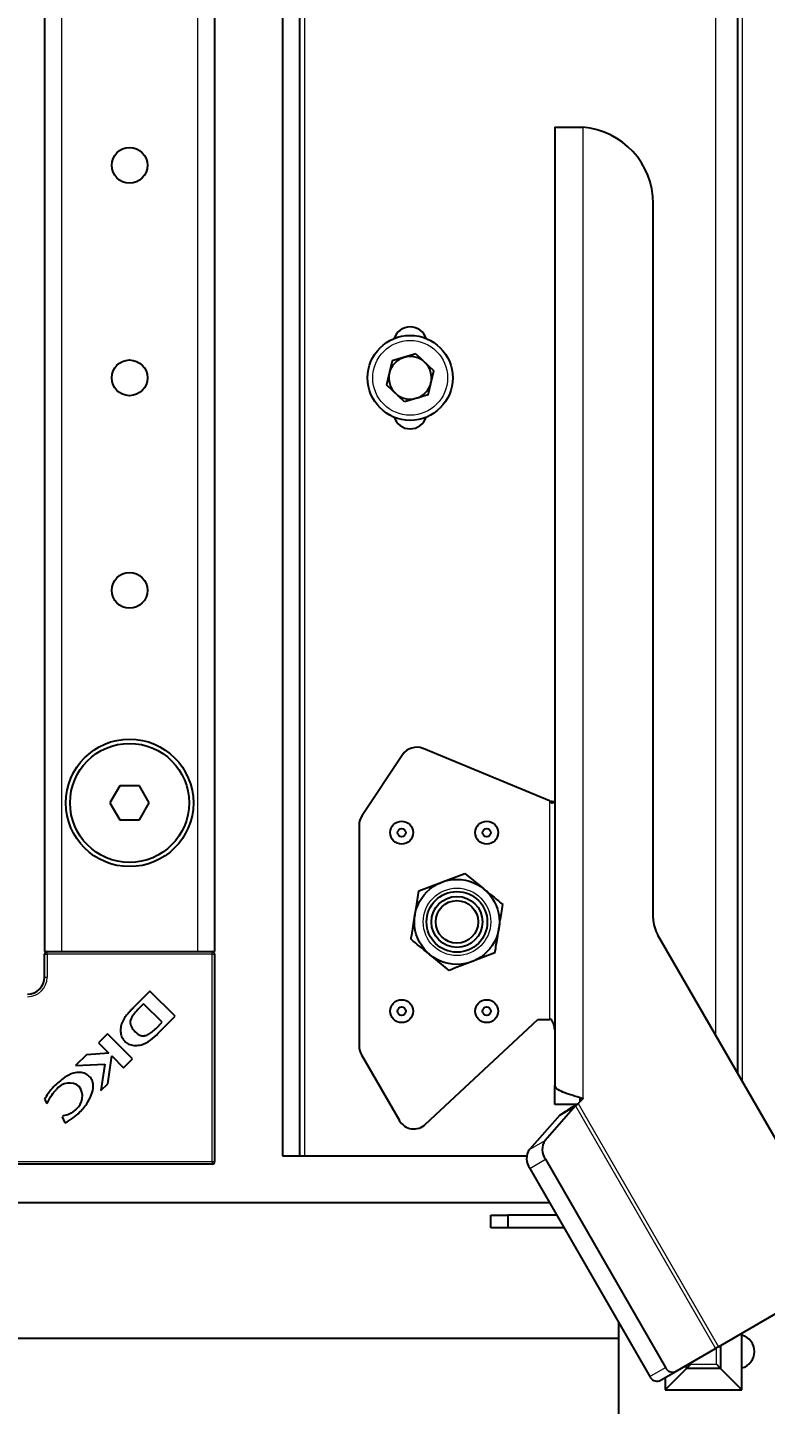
# Model space of a CAD drawing. Header units: millimetres. Extents: x -964 to 2908, y -1920 to 1219.
# Drawn here: x -301.9 to -215.2, y -1192 to -1030 of the extents above; entities that cross this region are included whole.
import ezdxf

# ---------------------------------------------------------------- set-up
doc = ezdxf.new("R2010")
doc.units = ezdxf.units.MM
doc.layers.add('FORMAT', color=7, linetype='Continuous')
doc.styles.add('SLDTEXTSTYLE0', font='TXT', dxfattribs={"width": 0.75})
doc.dimstyles.new('SLDDIMSTYLE0', dxfattribs={"dimtxt": 20, "dimasz": 10, "dimexe": 0, "dimexo": 0.0625, "dimgap": 5, "dimtad": 2, "dimdec": 1, "dimrnd": 1e-09, "dimzin": 12, "dimdsep": 46, "dimtxsty": 'SLDTEXTSTYLE0', "dimsah": 1, "dimcen": 0.09, "dimadec": 0, "dimazin": 3, "dimtfac": 1, "dimtofl": 0, "dimtmove": 0, "dimatfit": 3, "dimfxl": 0, "dimfrac": 2, "dimtolj": 1, "dimtzin": 12, "dimarcsym": 0})

# ---------------------------------------------------------------- blocks, each defined once
blk = doc.blocks.new('_D_6')
at = {"layer": 'FORMAT'}
for p, q in [((-334.94, -1159.18), (-334.94, -1529.21)), ((-224.44, -1198.73), (-224.44, -1529.21)), ((-224.44, -1528.21), (-334.94, -1528.21))]:
    blk.add_line(p, q, dxfattribs=at)
for points in [[(-334.94, -1528.21), (-324.94, -1529.75), (-324.94, -1526.67)], [(-224.44, -1528.21), (-234.44, -1526.67), (-234.44, -1529.75)]]:
    blk.add_solid(points, dxfattribs=at)
at = {"layer": 'FORMAT', "insert": (-312.94, -1502.43), "char_height": 20, "attachment_point": 1, "style": 'SLDTEXTSTYLE0'}
blk.add_mtext('110,5', dxfattribs=at)

msp = doc.modelspace()

# ---------------------------------------------------------------- linework, layer by layer
at = {"color": 7, "linetype": 'Continuous', "lineweight": 25}
for p, q in [((-271.94, 720.28), (-271.94, -1162.72)), ((-269.94, 720.28), (-269.94, -1162.72)), ((-218.44, 710.57), (-218.44, -1153)), ((-299.94, 696.28), (-299.94, -1138.72)), ((-279.94, 696.28), (-279.94, -1138.72)), ((-239.94, -1041.72), (-238.97, -1041.72)), ((-239.94, -1041.72), (-239.94, -1154.48)), ((-238.97, -1041.72), (-236.85, -1041.72)), ((-228.35, -1134.77), (-228.35, -1050.72)), ((-256.26, -1068.4), (-259.04, -1069.22)), ((-256.26, -1068.4), (-254.16, -1070.4)), ((-259.04, -1069.22), (-259.72, -1072.03)), ((-254.84, -1073.22), (-254.16, -1070.4)), ((-257.62, -1074.03), (-259.72, -1072.03)), ((-254.84, -1073.22), (-257.62, -1074.03)), ((-257.84, -1115.57), (-262.6, -1122.71)), ((-240.54, -1120.97), (-255.43, -1114.82)), ((-291.09, -1119.22), (-292.25, -1121.22)), ((-288.78, -1119.22), (-291.09, -1119.22)), ((-287.63, -1121.22), (-288.78, -1119.22)), ((-292.25, -1121.22), (-291.09, -1123.22)), ((-288.78, -1123.22), (-287.63, -1121.22)), ((-240.54, -1120.97), (-239.94, -1121.07)), ((-240.54, -1120.97), (-240.3, -1121.22)), ((-291.09, -1123.22), (-288.78, -1123.22)), ((-262.94, -1123.82), (-262.94, -1149.87)), ((-255.91, -1131.57), (-253.21, -1130.54)), ((-250.52, -1129.52), (-248.28, -1131.34)), ((-209.98, -1167.66), (-227.81, -1136.77)), ((-299.94, -1138.72), (-299.64, -1138.72)), ((-299.94, -1141.72), (-299.94, -1139.02)), ((-299.64, -1138.72), (-298.99, -1138.72)), ((-298.99, -1138.72), (-297.94, -1138.72)), ((-297.94, -1138.72), (-281.94, -1138.72)), ((-281.94, -1138.72), (-280.89, -1138.72)), ((-280.89, -1138.72), (-280.24, -1138.72)), ((-280.24, -1138.72), (-279.94, -1138.72)), ((-279.94, -1139.02), (-279.94, -1163.42)), ((-252.36, -1140.92), (-254.6, -1139.09)), ((-246.97, -1138.87), (-249.66, -1139.89)), ((-287.55, -1143.36), (-289.44, -1145.25)), ((-284.59, -1146.32), (-287.55, -1143.36)), ((-288.29, -1144.84), (-288.95, -1145.52)), ((-286.11, -1147.03), (-288.29, -1144.84)), ((-289.44, -1145.25), (-289.45, -1145.27)), ((-286.58, -1148.31), (-284.59, -1146.32)), ((-255.13, -1159.03), (-241.94, -1146.72)), ((-241.94, -1146.72), (-240.54, -1146.72)), ((-240.3, -1146.72), (-240.54, -1146.72)), ((-292.55, -1148.37), (-293.61, -1149.43)), ((-289.59, -1151.33), (-292.55, -1148.37)), ((-286.83, -1147.77), (-286.11, -1147.03)), ((-293.61, -1149.43), (-292.36, -1150.67)), ((-295.02, -1150.84), (-296.31, -1152.13)), ((-292.36, -1150.67), (-295.02, -1150.84)), ((-292.51, -1154.25), (-292.03, -1150.98)), ((-292.03, -1150.98), (-290.64, -1152.37)), ((-290.64, -1152.37), (-289.59, -1151.33)), ((-262.67, -1150.87), (-258.21, -1158.6)), ((-296.31, -1152.13), (-292.84, -1151.95)), ((-292.84, -1151.95), (-293.31, -1155.05)), ((-293.31, -1155.05), (-292.51, -1154.25)), ((-239.94, -1156.72), (-239.94, -1154.48)), ((-299.94, -1156.09), (-299.69, -1156.6)), ((-299.69, -1156.6), (-299.58, -1156.49)), ((-236.62, -1156.03), (-237.19, -1156.57)), ((-236.94, -1156.33), (-236.94, -1155.92)), ((-236.64, -1156.01), (-236.62, -1156.03)), ((-297.74, -1158.04), (-297.88, -1158.17)), ((-239.33, -1157.94), (-242.91, -1161.98)), ((-237.5, -1156.87), (-241.07, -1160.92)), ((-237.43, -1156.72), (-239.94, -1156.72)), ((-239.33, -1157.94), (-237.5, -1156.87)), ((-297.88, -1158.17), (-297.54, -1158.86)), ((-271.94, -1162.72), (-269.94, -1162.72)), ((-269.94, -1162.72), (-269.34, -1162.72)), ((-269.34, -1162.72), (-243.22, -1162.72)), ((-280.24, -1163.72), (-304.64, -1163.72)), ((-242.88, -1164.21), (-228.74, -1188.7)), ((-241.04, -1163.15), (-226.9, -1187.64)), ((-335.54, -1168.22), (-240.56, -1168.22)), ((-247.44, -1171.22), (-247.44, -1169.72)), ((-247.44, -1169.72), (-245.44, -1169.72)), ((-245.44, -1169.72), (-245.44, -1171.22)), ((-239.7, -1169.72), (-245.44, -1169.72)), ((-245.44, -1171.22), (-247.44, -1171.22)), ((-238.83, -1171.22), (-245.44, -1171.22)), ((-232.44, -1182.29), (-232.44, -1193.72)), ((-220.66, -1185.19), (-213.72, -1181.18)), ((-217.94, -1183.82), (-217.94, -1183.62)), ((-217.94, -1187.69), (-217.94, -1183.82)), ((-232.44, -1184.22), (-565.44, -1184.22)), ((-225.79, -1188.15), (-221.03, -1185.4)), ((-220.66, -1185.19), (-221.03, -1185.4)), ((-220.43, -1185.06), (-220.43, -1187.76)), ((-224.44, -1187.76), (-223.94, -1187.26)), ((-220.43, -1187.76), (-220.93, -1187.26)), ((-227.63, -1189.21), (-225.79, -1188.15)), ((-224.44, -1187.76), (-226.94, -1190.26)), ((-226.94, -1188.81), (-226.94, -1190.26)), ((-224.44, -1187.76), (-224.44, -1187.37)), ((-220.43, -1187.76), (-224.44, -1187.76)), ((-220.43, -1187.76), (-217.94, -1190.26)), ((-217.94, -1190.26), (-217.94, -1187.69)), ((-226.94, -1190.26), (-217.94, -1190.26))]:
    msp.add_line(p, q, dxfattribs=at)
at = {"color": 8, "linetype": 'Continuous', "lineweight": 18}
for p, q in [((-269.34, -1162.72), (-269.34, 720.28)), ((-217.84, -1154.04), (-217.84, 711.61)), ((-221.04, 706.07), (-221.04, -1148.5)), ((-297.94, 696.28), (-297.94, -1138.72)), ((-281.94, 696.28), (-281.94, -1138.72)), ((-236.64, -1041.74), (-236.64, -1156.01)), ((-240.54, -1120.97), (-240.54, -1146.72)), ((-299.94, -1139.02), (-299.64, -1139.02)), ((-299.64, -1139.02), (-299.64, -1138.72)), ((-299.64, -1139.02), (-299.64, -1141.72)), ((-280.24, -1139.02), (-299.64, -1139.02)), ((-280.24, -1139.02), (-280.24, -1138.72)), ((-280.24, -1163.42), (-280.24, -1139.02)), ((-280.24, -1139.02), (-279.94, -1139.02)), ((-299.94, -1141.72), (-299.64, -1141.72)), ((-237.5, -1156.87), (-221.03, -1185.4)), ((-237.19, -1156.57), (-220.66, -1185.19)), ((-242.91, -1161.98), (-241.07, -1160.92)), ((-304.64, -1163.42), (-280.24, -1163.42)), ((-280.24, -1163.42), (-280.24, -1163.72)), ((-280.24, -1163.42), (-279.94, -1163.42)), ((-242.88, -1164.21), (-241.04, -1163.15)), ((-220.93, -1187.26), (-220.93, -1185.34)), ((-223.94, -1187.08), (-223.94, -1187.26)), ((-223.94, -1187.26), (-220.93, -1187.26)), ((-228.74, -1188.7), (-226.9, -1187.64))]:
    msp.add_line(p, q, dxfattribs=at)
at = {"color": 7, "linetype": 'Continuous', "lineweight": 25}
for centre, radius in [((-289.94, -1046.22), 2.1), ((-256.94, -1071.22), 5), ((-289.94, -1071.22), 2.1), ((-289.94, -1096.22), 2.1), ((-289.94, -1121.22), 7.5), ((-289.94, -1121.22), 7), ((-257.94, -1124.72), 1.35), ((-247.94, -1124.72), 1.35), ((-257.94, -1124.72), 0.493), ((-247.94, -1124.72), 0.493), ((-251.44, -1135.22), 5), ((-251.44, -1135.22), 3.57), ((-251.44, -1135.22), 3), ((-251.44, -1135.22), 2.5), ((-257.94, -1145.72), 1.35), ((-247.94, -1145.72), 1.35), ((-257.94, -1145.72), 0.493), ((-247.94, -1145.72), 0.493)]:
    msp.add_circle(centre, radius, dxfattribs=at)
at = {"color": 8, "linetype": 'Continuous', "lineweight": 18}
for centre, radius in [((-256.94, -1071.22), 4.4), ((-251.44, -1135.22), 3.97)]:
    msp.add_circle(centre, radius, dxfattribs=at)
at = {"color": 7, "linetype": 'Continuous', "lineweight": 25}
for centre, radius, start, end in [((-237.35, -1050.72), 9, 0, 85.4954), ((-256.94, -1067.22), 2, 18.21, 161.79), ((-256.94, -1071.22), 2.51, 106.3534, 166.3534), ((-256.94, -1071.22), 2.51, 46.3534, 106.3534), ((-256.94, -1071.22), 2.51, 166.3534, 226.3534), ((-256.94, -1071.22), 2.51, 346.3534, 46.3534), ((-256.94, -1071.22), 2.51, 286.3534, 346.3534), ((-256.94, -1071.22), 2.51, 226.3534, 286.3534), ((-256.94, -1075.22), 2, 198.21, 341.79), ((-256.18, -1116.68), 2, 68.1986, 146.3099), ((-260.94, -1123.82), 2, 146.3099, 180), ((-224.35, -1134.77), 4, 180, 210), ((-299.64, -1139.02), 0.3, 90, 180), ((-280.24, -1139.02), 0.3, 0, 90), ((-301.94, -1141.72), 2, 270, 0), ((-290.24, -1145.11), 4.87, 290.3445, 318.7777), ((-291.01, -1143.3), 6.12, 306.9888, 313.0744), ((-260.94, -1149.87), 2, 180, 210), ((-297.01, -1156.12), 1.94, 53.3097, 142.3464), ((-297.45, -1155.72), 1.97, 308.454, 35.887), ((-256.5, -1157.57), 2, 210.9638, 313.0251), ((-239.42, -1162.01), 1.98, 146.5519, 215.0479), ((-241.26, -1163.07), 1.98, 146.5519, 215.0479), ((-280.24, -1163.42), 0.3, 270, 0), ((-218.44, -1185.76), 2, 284.4775, 75.5225), ((-227.91, -1188.36), 0.893, 201.9505, 288.5782), ((-226.08, -1187.3), 0.893, 201.9505, 288.5782)]:
    msp.add_arc(centre, radius, start, end, dxfattribs=at)
at = {"color": 8, "linetype": 'Continuous', "lineweight": 18}
msp.add_arc((-301.94, -1141.72), 2.3, 270, 0, dxfattribs=at)
at = {"color": 7, "linetype": 'Continuous', "lineweight": 25}
for points in [[(-238.97, -1041.72), (-238.81, -1041.72), (-238.49, -1041.72), (-237.91, -1041.73), (-237.29, -1041.74), (-236.86, -1041.74), (-236.64, -1041.74)], [(-240.3, -1121.22), (-240.25, -1121.2), (-240.15, -1121.18), (-240.03, -1121.15), (-239.96, -1121.11), (-239.95, -1121.09), (-239.94, -1121.08)], [(-239.94, -1147.92), (-239.96, -1147.72), (-240, -1147.32), (-240.2, -1146.92), (-240.3, -1146.72)], [(-236.64, -1156.01), (-237.07, -1155.88), (-237.94, -1155.62), (-239.03, -1155.24), (-239.79, -1154.86), (-239.89, -1154.6), (-239.94, -1154.48)], [(-239.33, -1157.94), (-239.19, -1157.84), (-238.89, -1157.65), (-238.36, -1157.31), (-237.78, -1156.94), (-237.38, -1156.69), (-237.19, -1156.57)], [(-237.5, -1156.87), (-237.48, -1156.85), (-237.43, -1156.81), (-237.36, -1156.73), (-237.27, -1156.65), (-237.21, -1156.59), (-237.19, -1156.57)]]:
    msp.add_open_spline(points, degree=3, dxfattribs=at)
for points, knots in [([(-253.21, -1130.54), (-253.15, -1130.52), (-252.24, -1130.17), (-251.35, -1129.83), (-250.52, -1129.52)], [0, 0, 0, 0, 0.070201, 1, 1, 1, 1]), ([(-256.37, -1134.42), (-256.33, -1134.16), (-256.18, -1133.19), (-256.02, -1132.25), (-255.91, -1131.57)], [0, 0, 0, 0, 0.268634, 1, 1, 1, 1]), ([(-248.28, -1131.34), (-248.23, -1131.39), (-247.47, -1132), (-246.73, -1132.61), (-246.04, -1133.17)], [0, 0, 0, 0, 0.0702006, 1, 1, 1, 1]), ([(-246.5, -1136.02), (-246.46, -1135.76), (-246.31, -1134.79), (-246.15, -1133.85), (-246.04, -1133.17)], [0, 0, 0, 0, 0.268634, 1, 1, 1, 1]), ([(-256.84, -1137.27), (-256.8, -1137.03), (-256.65, -1136.1), (-256.49, -1135.13), (-256.37, -1134.42)], [0, 0, 0, 0, 0.257551, 1, 1, 1, 1]), ([(-246.97, -1138.87), (-246.93, -1138.63), (-246.78, -1137.7), (-246.62, -1136.73), (-246.5, -1136.02)], [0, 0, 0, 0, 0.257551, 1, 1, 1, 1]), ([(-254.6, -1139.09), (-254.65, -1139.05), (-255.41, -1138.43), (-256.15, -1137.83), (-256.84, -1137.27)], [0, 0, 0, 0, 0.070201, 1, 1, 1, 1]), ([(-249.66, -1139.89), (-249.73, -1139.92), (-250.64, -1140.26), (-251.53, -1140.6), (-252.36, -1140.92)], [0, 0, 0, 0, 0.070201, 1, 1, 1, 1]), ([(-290.59, -1146.6), (-290.7, -1146.8), (-290.9, -1147.19), (-291.02, -1147.83), (-290.98, -1148.42), (-290.78, -1148.96), (-290.42, -1149.39), (-289.91, -1149.68), (-289.25, -1149.8), (-288.79, -1149.72), (-288.55, -1149.67)], [0, 0, 0, 0, 0.138091, 0.265455, 0.384013, 0.496103, 0.605759, 0.71979, 0.847662, 1, 1, 1, 1]), ([(-289.91, -1145.76), (-290.05, -1145.91), (-290.29, -1146.17), (-290.5, -1146.47), (-290.59, -1146.6)], [0, 0, 0, 0, 0.55183, 1, 1, 1, 1]), ([(-289.45, -1145.27), (-289.53, -1145.35), (-289.68, -1145.51), (-289.83, -1145.67), (-289.91, -1145.76)], [0, 0, 0, 0, 0.486421, 1, 1, 1, 1]), ([(-288.95, -1145.52), (-289.14, -1145.72), (-289.49, -1146.09), (-289.81, -1146.63), (-289.88, -1147.08), (-289.81, -1147.42), (-289.62, -1147.77), (-289.42, -1147.98), (-289.32, -1148.1)], [0, 0, 0, 0, 0.2746757, 0.5030419, 0.607381, 0.7165791, 0.8434117, 1, 1, 1, 1]), ([(-289.32, -1148.1), (-289.22, -1148.19), (-289.05, -1148.36), (-288.77, -1148.54), (-288.5, -1148.63), (-288.17, -1148.63), (-287.77, -1148.48), (-287.49, -1148.29), (-287.33, -1148.19)], [0, 0, 0, 0, 0.176808, 0.319231, 0.43938, 0.552395, 0.749205, 1, 1, 1, 1]), ([(-294.6, -1153.46), (-294.77, -1153.32), (-295.1, -1153.04), (-295.8, -1152.87), (-296.67, -1153), (-297.75, -1153.57), (-298.44, -1154.21), (-298.83, -1154.58)], [0, 0, 0, 0, 0.130532, 0.266031, 0.423997, 0.666819, 1, 1, 1, 1]), ([(-298.83, -1154.58), (-299.08, -1154.84), (-299.51, -1155.31), (-299.81, -1155.86), (-299.94, -1156.09)], [0, 0, 0, 0, 0.577653, 1, 1, 1, 1]), ([(-295.81, -1157.62), (-295.48, -1157.25), (-294.86, -1156.56), (-294.31, -1155.39), (-294.17, -1154.44), (-294.33, -1153.8), (-294.51, -1153.57), (-294.6, -1153.46)], [0, 0, 0, 0, 0.315674, 0.58952, 0.813199, 0.909026, 1, 1, 1, 1]), ([(-299.58, -1156.49), (-299.44, -1156.18), (-299.17, -1155.61), (-298.74, -1155.15), (-298.55, -1154.94)], [0, 0, 0, 0, 0.547643, 1, 1, 1, 1]), ([(-296.22, -1157.26), (-296.48, -1157.48), (-296.93, -1157.86), (-297.5, -1157.98), (-297.74, -1158.04)], [0, 0, 0, 0, 0.5796082, 1, 1, 1, 1]), ([(-297.54, -1158.86), (-297.2, -1158.68), (-296.57, -1158.34), (-296.05, -1157.85), (-295.81, -1157.62)], [0, 0, 0, 0, 0.5368, 1, 1, 1, 1])]:
    msp.add_open_spline(points, degree=3, knots=knots, dxfattribs=at)

# ---------------------------------------------------------------- dimensions: what is measured, and where the dimension line sits
at = {"layer": 'FORMAT'}
dim = msp.add_linear_dim(base=(-334.94, -1528.21), p1=(-224.44, -1198.72), p2=(-334.94, -1159.17), dimstyle='SLDDIMSTYLE0', dxfattribs=at)
dim.commit()
dim.dimension.update_dxf_attribs({"geometry": '_D_6', "text_midpoint": (-279.69, -1528.21), "dimtype": 160})

doc.saveas('drawing.dxf')
